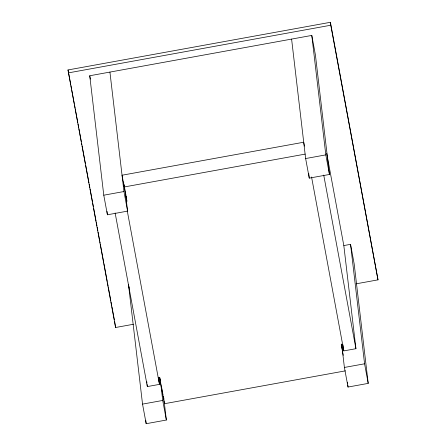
<?xml version="1.0" encoding="UTF-8"?>
<svg xmlns="http://www.w3.org/2000/svg" width="446" height="446" viewBox="0 0 446 446"><rect width="100%" height="100%" fill="white"/><g stroke="black" fill="none" stroke-linecap="round" stroke-linejoin="round"><path stroke-width="0.67" d="M133.399 324.27L115.586 327.503L67.998 69.95L330.414 22.3L378.002 279.854L356.075 283.834M68.344 72.888L330.759 25.238L330.414 22.3M125.32 191.786L127.595 211.12L107.408 214.782L103.773 195.197L89.741 75.753L311.787 35.429L315.417 55.02L329.449 174.464L309.268 178.132L305.633 158.547L291.6 39.097M305.209 154.104L124.222 186.969L123.949 184.616M103.773 195.197L123.96 191.535L109.928 72.085M305.633 158.547L325.814 154.879L311.787 35.429M311.553 176.978L343.821 350.896L355.936 348.7L343.821 245.568L350.545 244.347L354.18 263.932L368.212 383.382L348.025 387.044L344.396 367.459L341.636 343.983M158.246 377.846L159.596 377.6L164.44 403.719L345.427 370.855M342.612 344.368L341.262 344.613L343.253 355.328M115.135 212.965L147.347 386.576L159.456 384.374L158.625 377.299M164.083 400.703L166.358 420.037L146.171 423.7L142.536 404.115L162.723 400.447L160.532 381.804M344.396 367.459L364.577 363.797L350.545 244.347M330.759 25.238L378.002 279.854M326.701 153.296L343.821 245.568M325.814 154.879L329.449 174.464M364.577 363.797L368.212 383.382M323.724 175.088L355.936 348.7M342.874 344.697L343.821 350.896M341.419 344.357L342.16 348.371M304.44 146.143L303.715 142.229L122.042 175.217L126.887 201.33L126.614 198.983M123.999 184.683L124.239 185.988M124.362 186.64L125.086 190.559M125.332 191.864L125.934 195.131M126.179 196.435L126.419 197.74M159.746 377.344L160.365 380.689M161.363 386.046L162.974 394.755M163.225 396.093L163.844 399.438M123.96 191.535L127.595 211.12M162.723 400.447L166.358 420.037M158.386 377.522L159.116 381.436M127.188 210.456L159.456 384.374M89.741 75.753L90.365 79.126M129.128 288.044L128.504 284.665L142.536 404.115M67.998 69.95L70.663 84.322M70.92 85.693L71.555 89.116M71.806 90.482L74.22 103.489M74.476 104.86L75.112 108.278M75.363 109.649L77.777 122.656M78.033 124.021L78.669 127.444M78.92 128.816L79.555 132.233M79.812 133.605L81.334 141.817M81.585 143.188L81.841 144.554M82.097 145.926L85.398 163.721M85.649 165.087L88.955 182.882M89.206 184.254L89.841 187.677M90.098 189.043L92.512 202.049M92.762 203.421L93.398 206.838M93.654 208.21L96.063 221.216M96.319 222.582L96.955 226.005M97.206 227.376L97.841 230.794M98.098 232.165L99.62 240.377M99.876 241.749L100.127 243.115M100.383 244.486L103.684 262.281M103.94 263.647L107.241 281.443M107.492 282.814L108.127 286.237M108.384 287.603L110.798 300.61M111.048 301.981L111.684 305.398M111.94 306.77L114.354 319.776M114.605 321.142L115.586 327.503M347.462 382.211L347.624 383.593M347.785 384.976L348.025 387.044M308.699 173.299L309.268 178.132M163.76 397.938L163.922 399.321M160.209 379.044L160.37 380.427M123.637 181.962L123.798 183.339M146.784 381.759L146.946 383.136M147.108 384.513L147.347 386.576M145.764 420.249L146.171 423.7M107.001 211.332L107.408 214.782"/></g></svg>
